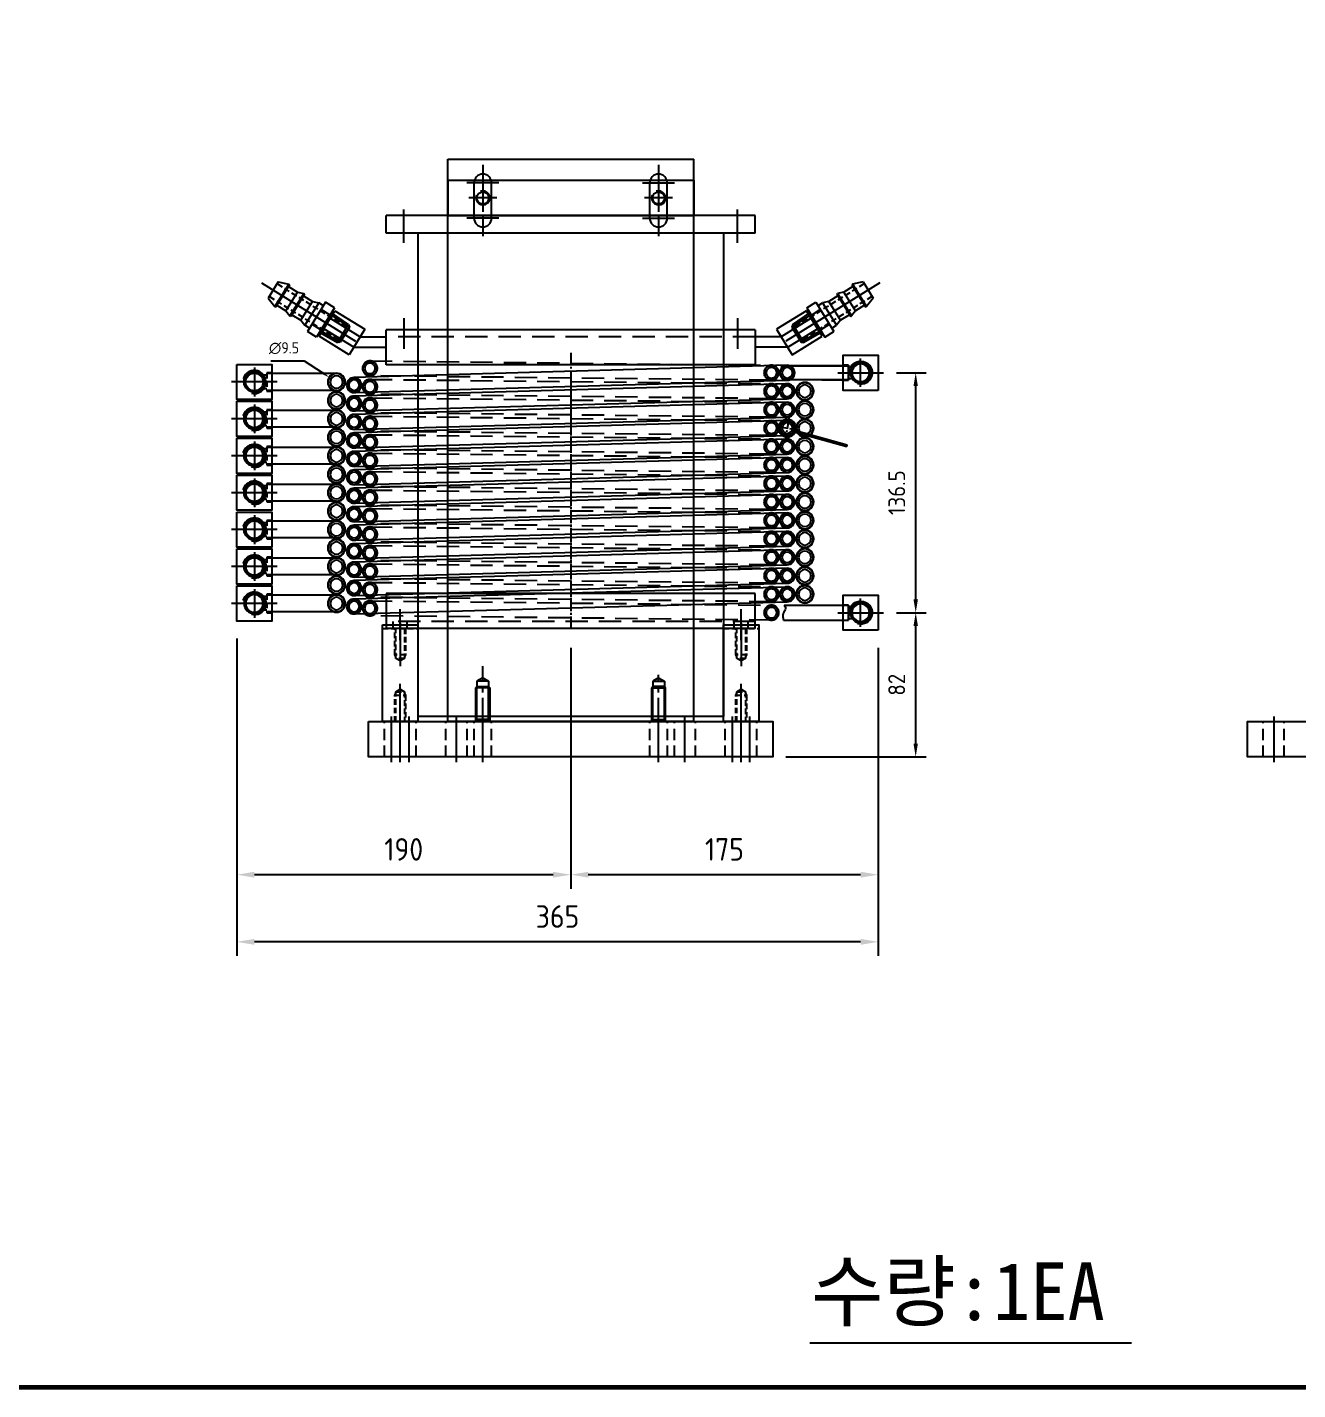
# Model space of a CAD drawing. Header units: millimetres. Extents: x 352 to 10586, y 0 to 3040.
# Drawn here: x 1761 to 2484, y 22 to 797 of the extents above; entities that cross this region are included whole.
import ezdxf
from ezdxf.enums import TextEntityAlignment as Align

# ---------------------------------------------------------------- set-up
doc = ezdxf.new("R2010")
doc.units = ezdxf.units.MM
for name, pattern in [('CENTER', [50.8, 31.75, -6.35, 6.35, -6.35]), ('CENTER1', [10, 7, -1, 1, -1]), ('CENTER2', [28.575, 19.05, -3.175, 3.175, -3.175]), ('HIDDEN', [9.525, 6.35, -3.175]), ('HIDDEN2', [4.7625, 3.175, -1.5875]), ('HIDDENX2', [19.05, 12.7, -6.35])]:
    doc.linetypes.add(name, pattern=pattern)
for name, color, linetype in [('CENTER', 1, 'CENTER'), ('FORMAT-1', 7, 'Continuous'), ('THIN', 3, 'Continuous')]:
    doc.layers.add(name, color=color, linetype=linetype)
doc.styles.add('HAN', font='')
doc.styles.get("Standard").update_dxf_attribs({"font": 'ISOCP.SHX', "bigfont": 'WHGTXT.SHX'})
doc.styles.get('HAN').set_extended_font_data('GulimChe')
doc.dimstyles.new('PS-2', dxfattribs={"dimscale": 2, "dimtxt": 3.2, "dimasz": 2.5, "dimexe": 2, "dimexo": 2.5, "dimgap": 2, "dimtad": 1, "dimtoh": 1, "dimrnd": 0.05, "dimzin": 12, "dimdsep": 46, "dimtxsty": 'Standard', "dimcen": 0, "dimclrt": 2, "dimazin": 3, "dimtfac": 1, "dimtofl": 0, "dimtmove": 0, "dimatfit": 3, "dimfxl": 0, "dimtolj": 1, "dimtzin": 0, "dimarcsym": 0})
doc.dimstyles.new('PS-3', dxfattribs={"dimscale": 3, "dimtxt": 3.2, "dimasz": 2.5, "dimexe": 2, "dimexo": 2.5, "dimgap": 2, "dimtad": 1, "dimtoh": 1, "dimrnd": 0.05, "dimzin": 12, "dimdsep": 46, "dimtxsty": 'Standard', "dimcen": 0, "dimclrt": 2, "dimazin": 3, "dimtfac": 1, "dimtofl": 0, "dimtmove": 0, "dimatfit": 3, "dimfxl": 0, "dimtolj": 1, "dimtzin": 0, "dimarcsym": 0})
doc.dimstyles.new('PS-4', dxfattribs={"dimscale": 4, "dimtxt": 3.2, "dimasz": 2.5, "dimexe": 2, "dimexo": 2.5, "dimgap": 2, "dimtad": 1, "dimtoh": 1, "dimrnd": 0.05, "dimzin": 12, "dimdsep": 46, "dimtxsty": 'Standard', "dimcen": 0, "dimclrt": 2, "dimazin": 3, "dimtfac": 1, "dimtofl": 0, "dimtmove": 0, "dimatfit": 3, "dimfxl": 0, "dimtolj": 1, "dimtzin": 0, "dimarcsym": 0})

# ---------------------------------------------------------------- blocks, each defined once
blk = doc.blocks.new('format-2')
at = {"layer": 'FORMAT-1', "color": 7, "const_width": 0.7}
blk.add_lwpolyline([(18, 6), (18, 416), (603, 416), (603, 6)], close=True, dxfattribs=at)
at = {"style": 'HAN'}
for tag, height, p in [('MODEL-NAME', 3, (574.6, 32.53)), ('SCALE', 2.7, (509.31, 27.29)), ('PART-NAME', 3, (574.6, 27.29)), ('PART-NO', 3, (574.6, 22.01)), ('DRA-BY', 3, (449.22, 20.44)), ('CH-BY', 3, (465.71, 20.44)), ('APP-BY', 3, (482.2, 20.44)), ('관련업체명', 3, (524.09, 10.29)), ('DRA-DATE', 2.5, (449.22, 8.48)), ('CH-DATE', 2.5, (465.71, 8.48)), ('APP-DATE', 2.5, (482.2, 8.48))]:
    blk.add_attdef(tag, text='', height=height, dxfattribs=at).set_placement(p, align=Align.MIDDLE_CENTER)
blk = doc.blocks.new('A$C67AC0428')
at = {"color": 3}
for p, q in [((87, 275), (-87, 275)), ((-87, 275), (-87, 0)), ((87, 275), (87, 0)), ((87, 0), (-87, 0))]:
    blk.add_line(p, q, dxfattribs=at)
at = {"linetype": 'HIDDENX2'}
for p, q in [((87, 220), (-87, 220)), ((87, 50), (-87, 50))]:
    blk.add_line(p, q, dxfattribs=at)
blk = doc.blocks.new('A$C76D15EE3')
at = {"color": 2}
for p, q in [((-120, 0), (-120, 320)), ((-120, 320), (20, 320)), ((20, 0), (20, 320)), ((-105, 286.5), (-105, 306.5)), ((-95, 286.5), (-95, 306.5)), ((-5, 286.5), (-5, 306.5)), ((5, 286.5), (5, 306.5)), ((20, 0), (-120, 0)), ((-120, 0), (20, 0))]:
    blk.add_line(p, q, dxfattribs=at)
at = {"color": 1, "linetype": 'CENTER2'}
for p, q in [((-100, 316.85), (-100, 276.15)), ((0, 316.85), (0, 276.15)), ((-90.92, 306.5), (-109.08, 306.5)), ((-9.08, 306.5), (9.08, 306.5)), ((-90.92, 286.5), (-109.08, 286.5)), ((-9.08, 286.5), (9.08, 286.5)), ((-100, -5.59), (-100, 31.59)), ((0, -5.59), (0, 26.59))]:
    blk.add_line(p, q, dxfattribs=at)
for p, q in [((-100, 25), (-103.32, 23.05)), ((-100, 25), (-96.68, 23.05)), ((0, 25), (-3.32, 23.05)), ((0, 25), (3.32, 23.05)), ((-104, 19.32), (-103.32, 20)), ((-104, 0), (-104, 19.32)), ((-96, 19.32), (-104, 19.32)), ((-103.32, 23.05), (-103.32, 20)), ((-96.68, 23.05), (-103.32, 23.05)), ((-103.32, 20), (-96.68, 20)), ((-96.68, 23.05), (-96.68, 20)), ((-96.68, 20), (-96, 19.32)), ((-96, 19.32), (-96, 0)), ((-3.32, 20), (-4, 19.32)), ((-4, 19.32), (4, 19.32)), ((-4, 19.32), (-4, 0)), ((-3.32, 23.05), (-3.32, 20)), ((-3.32, 23.05), (3.32, 23.05)), ((3.32, 20), (-3.32, 20)), ((3.32, 23.05), (3.32, 20)), ((4, 19.32), (3.32, 20)), ((4, 0), (4, 19.32)), ((-96, 1.17), (-104, 1.17)), ((-4, 1.17), (4, 1.17))]:
    blk.add_line(p, q)
at = {"color": 2}
for centre, start, end in [((-100, 306.5), 0, 180), ((0, 306.5), 0, 180), ((-100, 286.5), 180, 0), ((0, 286.5), 180, 0)]:
    blk.add_arc(centre, 5, start, end, dxfattribs=at)
at = {"layer": 'THIN'}
for p, q in [((-103.32, 1.17), (-103.32, 20)), ((-96.68, 1.17), (-96.68, 20)), ((-3.32, 1.17), (-3.32, 20)), ((3.32, 1.17), (3.32, 20)), ((-104, 0), (-103.32, 1.17)), ((-96, 0), (-96.68, 1.17)), ((-4, 0), (-3.32, 1.17)), ((4, 0), (3.32, 1.17))]:
    blk.add_line(p, q, dxfattribs=at)
blk = doc.blocks.new('A$C5E7432E2')
at = {"color": 2}
for p, q in [((-120, 10), (20, 10)), ((-120, 10), (-120, -10)), ((20, 10), (20, -10)), ((-120, -10), (20, -10))]:
    blk.add_line(p, q, dxfattribs=at)
at = {"color": 1, "linetype": 'CENTER2'}
for p, q in [((-100, 8.03), (-100, -8.03)), ((0, 8.03), (0, -8.03)), ((-91.97, 0), (-108.03, 0)), ((8.03, 0), (-8.03, 0))]:
    blk.add_line(p, q, dxfattribs=at)
at = {"color": 3}
for centre in [(-100, 0), (0, 0)]:
    blk.add_circle(centre, 3.4, dxfattribs=at)
at = {"color": 0}
for centre in [(-100, 0), (0, 0)]:
    blk.add_arc(centre, 4, 156.4709, 109.65623, dxfattribs=at)
blk = doc.blocks.new('A$C060A12D1')
at = {"color": 2}
for p, q in [((105, 10), (-105, 10)), ((-105, 0), (-105, 10)), ((105, 0), (105, 10)), ((105, 0), (-105, 0))]:
    blk.add_line(p, q, dxfattribs=at)
at = {"color": 1, "linetype": 'CENTER2'}
for p, q in [((-95, -5.58), (-95, 15.14)), ((95, -5.58), (95, 15.14))]:
    blk.add_line(p, q, dxfattribs=at)
blk = doc.blocks.new('A$C02936268')
at = {"color": 6}
for p, q in [((8, 20), (-202, 20)), ((-202, 20), (-202, 0)), ((8, 0), (8, 20)), ((8, 0), (-202, 0))]:
    blk.add_line(p, q, dxfattribs=at)
at = {"color": 2, "linetype": 'HIDDENX2'}
for p, q in [((8, 4), (-202, 4)), ((-198, 0), (-198, 4)), ((-190, 0), (-190, 4)), ((-4, 0), (-4, 4)), ((4, 0), (4, 4))]:
    blk.add_line(p, q, dxfattribs=at)
at = {"layer": 'CENTER', "linetype": 'CENTER', "ltscale": 3}
for p, q in [((-194, -6.6), (-194, 10.94)), ((0, -6.6), (0, 10.94))]:
    blk.add_line(p, q, dxfattribs=at)
blk = doc.blocks.new('A$C692B28EB')
at = {"color": 2, "linetype": 'HIDDEN2'}
for p, q in [((-10, 53), (10, 53)), ((3, 38), (-3, 38)), ((2.46, 36), (-2.46, 36)), ((-2.46, 17), (2.46, 17)), ((-3, 15), (3, 15))]:
    blk.add_line(p, q, dxfattribs=at)
at = {"color": 2}
blk.add_lwpolyline([(-10, 55), (10, 55), (10, 0), (-10, 0)], close=True, dxfattribs=at)
at = {"color": 2, "linetype": 'HIDDEN2'}
for points in [[(2.46, 53), (2.46, 36), (0, 34.58), (-2.46, 36), (-2.46, 53)], [(-2.46, 0), (-2.46, 17), (0, 18.42), (2.46, 17), (2.46, 0)]]:
    blk.add_lwpolyline(points, dxfattribs=at)
at = {"layer": 'CENTER'}
for p, q in [((0, 56), (0, 31.58)), ((0, -3), (0, 21.42))]:
    blk.add_line(p, q, dxfattribs=at)
at = {"layer": 'THIN', "color": 2, "linetype": 'HIDDEN2'}
for points in [[(-2.46, 37.06), (-3, 38), (-3, 53)], [(3, 53), (3, 38), (2.46, 37.06)], [(-3, 0), (-3, 15), (-2.46, 15.94)], [(2.46, 15.94), (3, 15), (3, 0)]]:
    blk.add_lwpolyline(points, dxfattribs=at)
blk = doc.blocks.new('AW4ETSERTVSR')
at = {"color": 6}
for p, q in [((2409, -16227.27), (2199, -16227.27)), ((2199, -16247.27), (2199, -16227.27)), ((2409, -16227.27), (2409, -16247.27)), ((2409, -16247.27), (2199, -16247.27))]:
    blk.add_line(p, q, dxfattribs=at)
at = {"color": 2, "linetype": 'HIDDENX2'}
blk.add_line((2409, -16231.27), (2199, -16231.27), dxfattribs=at)
at = {"layer": 'CENTER', "linetype": 'CENTER', "ltscale": 3}
for p, q in [((2209, -16220.66), (2209, -16238.21)), ((2399, -16220.66), (2399, -16238.21))]:
    blk.add_line(p, q, dxfattribs=at)
blk = doc.blocks.new('tbdtun6t7iu67')
at = {"color": 40}
for p, q in [((-9300.27, -58165.09), (-9283.27, -58165.09)), ((-9300.27, -58185.09), (-9300.27, -58165.09)), ((-9295.27, -58185.09), (-9295.27, -58165.09)), ((-9288.27, -58165.09), (-9288.27, -58185.09)), ((-9283.27, -58165.09), (-9283.27, -58185.09)), ((-9283.27, -58185.09), (-9300.27, -58185.09))]:
    blk.add_line(p, q, dxfattribs=at)
blk = doc.blocks.new('4dffdf')
at = {"color": 1, "linetype": 'CENTER', "ltscale": 3}
blk.add_line((-45168.27, 5581.87), (-45168.27, 5519.05), dxfattribs=at)
for p, q in [((-45173.77, 5574.13), (-45175.77, 5568.36)), ((-45173.77, 5574.13), (-45162.77, 5574.13)), ((-45162.77, 5574.13), (-45160.77, 5568.36)), ((-45175.77, 5568.36), (-45175.77, 5567.86)), ((-45175.77, 5568.36), (-45160.77, 5568.36)), ((-45175.77, 5567.86), (-45160.77, 5567.86)), ((-45174.57, 5567.86), (-45174.57, 5561.86)), ((-45161.97, 5567.86), (-45161.97, 5561.86)), ((-45160.77, 5568.36), (-45160.77, 5567.86)), ((-45174.57, 5561.86), (-45175.77, 5558.29)), ((-45175.77, 5558.29), (-45160.77, 5558.29)), ((-45175.77, 5557.78), (-45175.77, 5558.29)), ((-45161.97, 5561.86), (-45174.57, 5561.86)), ((-45161.97, 5561.86), (-45160.77, 5558.29)), ((-45160.77, 5557.78), (-45160.77, 5558.29)), ((-45175.77, 5557.78), (-45160.77, 5557.78)), ((-45175.77, 5557.78), (-45160.77, 5557.78)), ((-45174.57, 5551.78), (-45175.77, 5548.21)), ((-45174.57, 5557.78), (-45174.57, 5551.78)), ((-45161.97, 5551.78), (-45174.57, 5551.78)), ((-45161.97, 5557.78), (-45161.97, 5551.78)), ((-45161.97, 5551.78), (-45160.77, 5548.21)), ((-45178.09, 5539.13), (-45178.09, 5545.13)), ((-45178.09, 5545.13), (-45158.46, 5545.13)), ((-45175.77, 5548.21), (-45160.77, 5548.21)), ((-45175.77, 5545.13), (-45175.77, 5548.21)), ((-45173.18, 5539.13), (-45173.18, 5545.13)), ((-45163.37, 5539.13), (-45163.37, 5545.13)), ((-45160.77, 5545.13), (-45160.77, 5548.21)), ((-45158.46, 5539.13), (-45158.46, 5545.13)), ((-45178.09, 5539.13), (-45158.46, 5539.13)), ((-45174.27, 5527.35), (-45174.77, 5539.13)), ((-45174.77, 5539.13), (-45161.77, 5539.13)), ((-45161.77, 5539.13), (-45162.27, 5527.35)), ((-45174.27, 5527.35), (-45173.23, 5526.13)), ((-45162.27, 5527.35), (-45174.27, 5527.35)), ((-45163.27, 5526.13), (-45162.27, 5527.35)), ((-45173.23, 5526.13), (-45163.27, 5526.13))]:
    blk.add_line(p, q)
at = {"color": 2, "linetype": 'HIDDEN2'}
for p, q in [((-45172.72, 5574.13), (-45172.52, 5573.93)), ((-45172.52, 5573.93), (-45172.52, 5526.13)), ((-45163.82, 5574.13), (-45164.02, 5573.93)), ((-45164.02, 5573.93), (-45164.02, 5526.13))]:
    blk.add_line(p, q, dxfattribs=at)
at = {"color": 3}
for p, q in [((-45174.77, 5539.13), (-45173.71, 5538.13)), ((-45174.73, 5538.13), (-45161.82, 5538.13)), ((-45173.23, 5526.13), (-45173.71, 5538.13)), ((-45162.84, 5538.13), (-45163.27, 5526.13)), ((-45162.84, 5538.13), (-45161.77, 5539.13))]:
    blk.add_line(p, q, dxfattribs=at)
blk = doc.blocks.new('sdrgwer')
for p, q in [((18462.86, -35347.57), (18477.65, -35347.57)), ((18702.43, -35347.57), (18687.65, -35347.57)), ((18459.15, -35353.57), (18477.65, -35353.57)), ((18706.15, -35353.57), (18687.65, -35353.57))]:
    blk.add_line(p, q)
at = {"xscale": -1}
for name, p, rotation in [('4dffdf', (-654.64, -76644.83), 58.19482525567854), ('tbdtun6t7iu67', (-25862.84, -73864.02), 121.7562815254835)]:
    blk.add_blockref(name, p, dxfattribs=dict(at, rotation=rotation))
for name, p, rotation in [('4dffdf', (37819.93, -76644.83), 301.8051747443214), ('tbdtun6t7iu67', (63028.14, -73864.02), 238.2437184745165)]:
    blk.add_blockref(name, p, dxfattribs=dict(rotation=rotation))
blk.add_blockref('AW4ETSERTVSR', (16278.65, -19116.31))
blk = doc.blocks.new('AERGAFswdefa')
at = {"color": 1, "linetype": 'CENTER1'}
for p, q in [((18468.36, -35968.94), (18468.36, -35982.28)), ((18475.04, -35975.61), (18461.69, -35975.61))]:
    blk.add_line(p, q, dxfattribs=at)
at = {"color": 3}
for p, q in [((18463.38, -35976.02), (18433.13, -35979.02)), ((18463.58, -35977.01), (18433.23, -35980.01)), ((18433.23, -35980.01), (18433.13, -35979.02))]:
    blk.add_line(p, q, dxfattribs=at)
blk.add_circle((18468.36, -35975.61), 5, dxfattribs=at)
blk = doc.blocks.new('A$C394C3556')
at = {"linetype": 'CENTER', "ltscale": 3}
for p, q in [((-10, -8.04), (-10, 8.04)), ((3, 0), (-23, 0))]:
    blk.add_line(p, q, dxfattribs=at)
at = {"color": 2, "linetype": 'HIDDEN2'}
for p, q in [((-3, 3.25), (-6.2, 3.25)), ((-3, -3.25), (-6.2, -3.25))]:
    blk.add_line(p, q, dxfattribs=at)
at = {"color": 1}
blk.add_lwpolyline([(-20, -10), (0, -10), (0, 10), (-20, 10), (-20, -10)], dxfattribs=at)
at = {"color": 2, "linetype": 'HIDDEN2'}
blk.add_lwpolyline([(0, -4.25), (-3, -4.25), (-3, 4.25), (0, 4.25)], dxfattribs=at)
blk.add_circle((-10, 0), 5.85)
at = {"color": 1}
blk.add_circle((-10, 0), 5, dxfattribs=at)
at = {"layer": 'THIN'}
blk.add_arc((-10, 0), 6.58, 15, 285, dxfattribs=at)
blk = doc.blocks.new('A$C63D50D55')
at = {"color": 1, "linetype": 'CENTER1'}
blk.add_line((-5.17, 209.76, 11432.98), (-5.17, 51.91, 11432.98), dxfattribs=at)
at = {"color": 250}
for p, q in [((-163.17, 202.66, 11432.98), (-163.17, 194.16, 11432.98)), ((-163.17, 202.41, 11432.98), (-124.65, 202.41, 11432.98)), ((-163.17, 194.16, 11432.98), (-148.14, 194.16, 11432.98))]:
    blk.add_line(p, q, dxfattribs=at)
for p, q in [((-128.42, 202.41, 11432.98), (-163.17, 202.41, 11432.98)), ((-128.42, 202.66, 11432.98), (118.19, 195.66, 11432.98)), ((-163.17, 194.41, 11432.98), (-128.42, 194.41, 11432.98)), ((118.08, 187.16, 11432.98), (-128.42, 194.16, 11432.98)), ((-128.42, 192.16, 11432.98), (118.19, 185.16, 11432.98)), ((118.08, 176.66, 11432.98), (-128.42, 183.66, 11432.98)), ((-128.42, 181.66, 11432.98), (118.19, 174.66, 11432.98)), ((118.08, 166.16, 11432.98), (-128.42, 173.16, 11432.98)), ((-128.42, 171.16, 11432.98), (118.19, 164.16, 11432.98)), ((118.08, 155.66, 11432.98), (-128.42, 162.66, 11432.98)), ((-128.42, 160.66, 11432.98), (118.19, 153.66, 11432.98)), ((118.08, 145.16, 11432.98), (-128.42, 152.16, 11432.98)), ((-128.42, 150.16, 11432.98), (118.19, 143.16, 11432.98)), ((118.08, 134.66, 11432.98), (-128.42, 141.66, 11432.98)), ((-128.42, 139.66, 11432.98), (118.19, 132.66, 11432.98)), ((118.08, 124.16, 11432.98), (-128.42, 131.16, 11432.98)), ((-128.42, 129.16, 11432.98), (118.19, 122.16, 11432.98)), ((118.08, 113.66, 11432.98), (-128.42, 120.66, 11432.98)), ((-128.42, 118.66, 11432.98), (118.19, 111.66, 11432.98)), ((118.08, 103.16, 11432.98), (-128.42, 110.16, 11432.98)), ((-128.42, 108.16, 11432.98), (118.19, 101.16, 11432.98)), ((118.08, 92.66, 11432.98), (-128.42, 99.66, 11432.98)), ((-128.42, 97.66, 11432.98), (118.19, 90.66, 11432.98)), ((118.08, 82.16, 11432.98), (-128.42, 89.16, 11432.98)), ((-128.42, 87.16, 11432.98), (118.19, 80.16, 11432.98)), ((118.08, 71.66, 11432.98), (-128.42, 78.66, 11432.98)), ((-128.42, 76.41, 11432.98), (118.19, 69.66, 11432.98)), ((-126.69, 66.16, 11432.98), (-163.17, 66.16, 11432.98)), ((-163.17, 66.16, 11432.98), (-163.17, 57.66, 11432.98)), ((118.08, 61.16, 11432.98), (-128.42, 68.16, 11432.98)), ((-126.3, 57.66, 11432.98), (-163.17, 57.66, 11432.98))]:
    blk.add_line(p, q)
at = {"color": 250, "linetype": 'HIDDENX2'}
for p, q in [((109.08, 205.16, 11432.98), (-119.42, 202.66, 11432.98)), ((-119.42, 194.16, 11432.98), (109.08, 196.66, 11432.98)), ((109.08, 194.66, 11432.98), (-119.42, 192.16, 11432.98)), ((109.08, 194.66, 11432.98), (-119.42, 192.16, 11432.98)), ((-119.42, 183.66, 11432.98), (109.08, 186.16, 11432.98)), ((109.08, 184.16, 11432.98), (-119.42, 181.66, 11432.98)), ((-119.42, 173.16, 11432.98), (109.08, 175.66, 11432.98)), ((109.08, 173.66, 11432.98), (-119.42, 171.16, 11432.98)), ((-119.42, 162.66, 11432.98), (109.08, 165.16, 11432.98)), ((109.08, 163.16, 11432.98), (-119.42, 160.66, 11432.98)), ((-119.42, 152.16, 11432.98), (109.08, 154.66, 11432.98)), ((109.08, 152.66, 11432.98), (-119.42, 150.16, 11432.98)), ((-119.42, 141.66, 11432.98), (109.08, 144.16, 11432.98)), ((109.08, 142.16, 11432.98), (-119.42, 139.66, 11432.98)), ((-119.42, 131.16, 11432.98), (109.08, 133.66, 11432.98)), ((109.08, 131.66, 11432.98), (-119.42, 129.16, 11432.98)), ((-119.42, 120.66, 11432.98), (109.08, 123.16, 11432.98)), ((109.08, 121.16, 11432.98), (-119.42, 118.66, 11432.98)), ((-119.42, 110.16, 11432.98), (109.08, 112.66, 11432.98)), ((109.08, 110.66, 11432.98), (-119.42, 108.16, 11432.98)), ((-119.42, 99.66, 11432.98), (109.08, 102.16, 11432.98)), ((109.08, 100.16, 11432.98), (-119.42, 97.66, 11432.98)), ((-119.42, 89.16, 11432.98), (109.08, 91.66, 11432.98)), ((109.08, 89.66, 11432.98), (-119.42, 87.16, 11432.98)), ((-119.42, 78.66, 11432.98), (109.08, 81.16, 11432.98)), ((109.08, 79.16, 11432.98), (-119.42, 76.66, 11432.98)), ((-119.42, 68.16, 11432.98), (109.08, 70.66, 11432.98)), ((109.08, 68.66, 11432.98), (-119.42, 66.16, 11432.98)), ((-119.42, 57.66, 11432.98), (109.16, 60.16, 11432.98))]:
    blk.add_line(p, q, dxfattribs=at)
at = {"color": 2}
for centre in [(-128.42, 198.41, 11432.98), (118.08, 191.41, 11432.98), (-128.42, 187.91, 11432.98), (-128.42, 177.41, 11432.98), (118.08, 180.91, 11432.98), (-128.42, 166.91, 11432.98), (118.08, 170.41, 11432.98), (118.08, 159.91, 11432.98), (-128.42, 156.41, 11432.98), (-128.42, 145.91, 11432.98), (118.08, 149.41, 11432.98), (-128.42, 135.41, 11432.98), (118.08, 138.91, 11432.98), (118.08, 128.41, 11432.98), (-128.42, 124.91, 11432.98), (-128.42, 114.41, 11432.98), (118.08, 117.91, 11432.98), (118.08, 107.41, 11432.98), (-128.42, 103.91, 11432.98), (118.08, 96.91, 11432.98), (-128.42, 93.41, 11432.98), (-128.42, 82.91, 11432.98), (118.08, 86.41, 11432.98), (118.08, 75.91, 11432.98), (-128.42, 72.41, 11432.98), (118.08, 65.41, 11432.98)]:
    blk.add_circle(centre, 4.25, dxfattribs=at)
at = {"color": 1}
for centre, radius in [((-128.42, 198.41, 11432.98), 4), ((-128.42, 198.41, 11432.98), 3), ((118.08, 191.41, 11432.98), 4), ((118.08, 191.41, 11432.98), 3), ((-128.42, 187.91, 11432.98), 4), ((-128.42, 187.91, 11432.98), 3), ((-128.42, 177.41, 11432.98), 4), ((-128.42, 177.41, 11432.98), 3), ((118.08, 180.91, 11432.98), 4), ((118.08, 180.91, 11432.98), 3), ((-128.42, 166.91, 11432.98), 4), ((118.08, 170.41, 11432.98), 4), ((118.08, 170.41, 11432.98), 3), ((-128.42, 166.91, 11432.98), 3), ((118.08, 159.91, 11432.98), 4), ((118.08, 159.91, 11432.98), 3), ((-128.42, 156.41, 11432.98), 4), ((-128.42, 156.41, 11432.98), 3), ((-128.42, 145.91, 11432.98), 4), ((-128.42, 145.91, 11432.98), 3), ((118.08, 149.41, 11432.98), 4), ((118.08, 149.41, 11432.98), 3), ((118.08, 138.91, 11432.98), 4), ((118.08, 138.91, 11432.98), 3), ((-128.42, 135.41, 11432.98), 4), ((-128.42, 135.41, 11432.98), 3), ((118.08, 128.41, 11432.98), 4), ((-128.42, 124.91, 11432.98), 4), ((-128.42, 124.91, 11432.98), 3), ((118.08, 128.41, 11432.98), 3), ((-128.42, 114.41, 11432.98), 4), ((-128.42, 114.41, 11432.98), 3), ((118.08, 117.91, 11432.98), 4), ((118.08, 117.91, 11432.98), 3), ((118.08, 107.41, 11432.98), 4), ((118.08, 107.41, 11432.98), 3), ((-128.42, 103.91, 11432.98), 4), ((-128.42, 103.91, 11432.98), 3), ((118.08, 96.91, 11432.98), 4), ((-128.42, 93.41, 11432.98), 4), ((-128.42, 93.41, 11432.98), 3), ((118.08, 96.91, 11432.98), 3), ((-128.42, 82.91, 11432.98), 4), ((-128.42, 82.91, 11432.98), 3), ((118.08, 86.41, 11432.98), 4), ((118.08, 86.41, 11432.98), 3), ((118.08, 75.91, 11432.98), 4), ((118.08, 75.91, 11432.98), 3), ((-128.42, 72.41, 11432.98), 4), ((-128.42, 72.41, 11432.98), 3), ((118.08, 65.41, 11432.98), 4), ((118.08, 65.41, 11432.98), 3)]:
    blk.add_circle(centre, radius, dxfattribs=at)
at = {"color": 251, "linetype": 'HIDDENX2', "ltscale": 5}
for centre, radius in [((-119.42, 198.41, 11432.98), 4.25), ((-119.42, 198.41, 11432.98), 4), ((109.08, 200.91, 11432.98), 4.25), ((109.08, 200.91, 11432.98), 4), ((109.08, 200.91, 11432.98), 3), ((-119.42, 198.41, 11432.98), 3), ((109.08, 190.41, 11432.98), 4.25), ((109.08, 190.41, 11432.98), 4), ((-119.42, 187.91, 11432.98), 4.25), ((-119.42, 187.91, 11432.98), 4), ((-119.42, 187.91, 11432.98), 3), ((109.08, 190.41, 11432.98), 3), ((-119.42, 177.41, 11432.98), 4.25), ((-119.42, 177.41, 11432.98), 4), ((-119.42, 177.41, 11432.98), 3), ((109.08, 179.91, 11432.98), 4.25), ((109.08, 179.91, 11432.98), 4), ((109.08, 179.91, 11432.98), 3), ((-119.42, 166.91, 11432.98), 4.25), ((-119.42, 166.91, 11432.98), 4), ((109.08, 169.41, 11432.98), 4.25), ((109.08, 169.41, 11432.98), 4), ((109.08, 169.41, 11432.98), 3), ((-119.42, 166.91, 11432.98), 3), ((109.08, 158.91, 11432.98), 4.25), ((109.08, 158.91, 11432.98), 4), ((-119.42, 156.41, 11432.98), 4.25), ((-119.42, 156.41, 11432.98), 4), ((-119.42, 156.41, 11432.98), 3), ((109.08, 158.91, 11432.98), 3), ((-119.42, 145.91, 11432.98), 4.25), ((-119.42, 145.91, 11432.98), 4), ((-119.42, 145.91, 11432.98), 3), ((109.08, 148.41, 11432.98), 4.25), ((109.08, 148.41, 11432.98), 4), ((109.08, 148.41, 11432.98), 3), ((-119.42, 135.41, 11432.98), 4.25), ((109.08, 137.91, 11432.98), 4.25), ((109.08, 137.91, 11432.98), 4), ((109.08, 137.91, 11432.98), 3), ((-119.42, 135.41, 11432.98), 4), ((-119.42, 135.41, 11432.98), 3), ((-119.42, 124.91, 11432.98), 4.25), ((-119.42, 124.91, 11432.98), 4), ((-119.42, 124.91, 11432.98), 3), ((109.08, 127.41, 11432.98), 4.25), ((109.08, 127.41, 11432.98), 4), ((109.08, 127.41, 11432.98), 3), ((-119.42, 114.41, 11432.98), 4.25), ((-119.42, 114.41, 11432.98), 4), ((-119.42, 114.41, 11432.98), 3), ((109.08, 116.91, 11432.98), 4.25), ((109.08, 116.91, 11432.98), 4), ((109.08, 116.91, 11432.98), 3), ((109.08, 106.41, 11432.98), 4.25), ((109.08, 106.41, 11432.98), 4), ((109.08, 106.41, 11432.98), 3), ((-119.42, 103.91, 11432.98), 4.25), ((-119.42, 103.91, 11432.98), 4), ((-119.42, 103.91, 11432.98), 3), ((-119.42, 93.41, 11432.98), 4.25), ((-119.42, 93.41, 11432.98), 4), ((-119.42, 93.41, 11432.98), 3), ((109.08, 95.91, 11432.98), 4.25), ((109.08, 95.91, 11432.98), 4), ((109.08, 95.91, 11432.98), 3), ((-119.42, 82.91, 11432.98), 4.25), ((-119.42, 82.91, 11432.98), 4), ((-119.42, 82.91, 11432.98), 3), ((109.08, 85.41, 11432.98), 4.25), ((109.08, 85.41, 11432.98), 4), ((109.08, 85.41, 11432.98), 3), ((109.08, 74.91, 11432.98), 4.25), ((109.08, 74.91, 11432.98), 4), ((109.08, 74.91, 11432.98), 3), ((-119.42, 72.41, 11432.98), 4.25), ((-119.42, 72.41, 11432.98), 4), ((-119.42, 72.41, 11432.98), 3), ((-119.42, 61.91, 11432.98), 4.25), ((-119.42, 61.91, 11432.98), 4), ((-119.42, 61.91, 11432.98), 3), ((109.08, 64.41, 11432.98), 4.25), ((109.08, 64.41, 11432.98), 4), ((109.08, 64.41, 11432.98), 3)]:
    blk.add_circle(centre, radius, dxfattribs=at)
blk.add_open_spline([(-126.69, 66.16, 11432.98), (-127.09, 65.53, 11432.98), (-127.91, 63.94, 11432.98), (-125.5, 61.26, 11432.98), (-125.93, 58.94, 11432.98), (-126.3, 57.66, 11432.98)], degree=3, knots=[0.572933, 0.572933, 0.572933, 0.572933, 2.617435, 5.772697, 9.543637, 9.543637, 9.543637, 9.543637])
for p in [(-160.17, 198.41, 11432.98), (-160.17, 61.91, 11432.98)]:
    blk.add_blockref('A$C394C3556', p)
at = {"rotation": 10.00000000006424}
blk.add_blockref('AERGAFswdefa', (-24563.3, 32388.97, 11432.98), dxfattribs=at)
blk = doc.blocks.new('SADFASDFS')
at = {"linetype": 'CENTER', "ltscale": 3}
for p, q in [((-5534.91, 14426.8), (-5534.91, 14410.45)), ((-5521.91, 14418.62), (-5547.91, 14418.62))]:
    blk.add_line(p, q, dxfattribs=at)
at = {"color": 2, "linetype": 'HIDDEN2'}
for p, q in [((-5527.91, 14422.52), (-5531.78, 14422.52)), ((-5527.91, 14414.72), (-5531.78, 14414.72))]:
    blk.add_line(p, q, dxfattribs=at)
at = {"color": 1}
blk.add_lwpolyline([(-5544.91, 14428.62), (-5524.91, 14428.62), (-5524.91, 14408.62), (-5544.91, 14408.62), (-5544.91, 14428.62)], dxfattribs=at)
at = {"color": 2, "linetype": 'HIDDEN2'}
blk.add_lwpolyline([(-5524.91, 14423.87), (-5527.91, 14423.87), (-5527.91, 14413.37), (-5524.91, 14413.37)], dxfattribs=at)
blk.add_circle((-5534.91, 14418.62), 5.85)
at = {"color": 1}
blk.add_circle((-5534.91, 14418.62), 5, dxfattribs=at)
at = {"layer": 'THIN'}
blk.add_arc((-5534.91, 14418.62), 6.58, 255, 165, dxfattribs=at)
blk = doc.blocks.new('A$C56747829')
at = {"color": 1, "linetype": 'CENTER1'}
blk.add_line((0, 10.5), (0, -10.5), dxfattribs=at)
at = {"color": 1}
for p, q in [((133.28, 15.25), (173, 15.25)), ((133.28, 5.75), (173, 5.75)), ((133.28, -5.75), (173, -5.75)), ((133.28, -15.25), (173, -15.25))]:
    blk.add_line(p, q, dxfattribs=at)
at = {"color": 251, "linetype": 'HIDDEN2'}
for p, q in [((173, -6.6), (176.87, -6.6)), ((173, -14.4), (176.87, -14.4))]:
    blk.add_line(p, q, dxfattribs=at)
at = {"color": 251, "linetype": 'CENTER', "ltscale": 3}
for p, q in [((180, -2.32), (180, -18.68)), ((167, -10.5), (193, -10.5))]:
    blk.add_line(p, q, dxfattribs=at)
at = {"color": 251}
blk.add_lwpolyline([(190, -0.5), (170, -0.5), (170, -20.5), (190, -20.5), (190, -0.5)], dxfattribs=at)
at = {"color": 251, "linetype": 'HIDDEN2'}
blk.add_lwpolyline([(170, -5.25), (173, -5.25), (173, -15.75), (170, -15.75)], dxfattribs=at)
at = {"color": 2}
for centre in [(-133.28, 5.25), (133.28, 10.5), (133.28, 0), (-133.28, -5.25), (133.28, -10.5)]:
    blk.add_circle(centre, 5, dxfattribs=at)
at = {"color": 1}
for centre, radius in [((-133.28, 5.25), 4.75), ((-133.28, 5.25), 3.55), ((133.28, 10.5), 4.75), ((133.28, 10.5), 3.55), ((133.28, 0), 4.75), ((133.28, 0), 3.55), ((-133.28, -5.25), 4.75), ((-133.28, -5.25), 3.55), ((133.28, -10.5), 4.75), ((133.28, -10.5), 3.55)]:
    blk.add_circle(centre, radius, dxfattribs=at)
at = {"color": 251}
for radius in [5.85, 5]:
    blk.add_circle((180, -10.5), radius, dxfattribs=at)
at = {"layer": 'THIN', "color": 251}
blk.add_arc((180, -10.5), 6.58, 15, 285, dxfattribs=at)
at = {"xscale": -1}
blk.add_blockref('SADFASDFS', (-5354.91, -14408.12), dxfattribs=at)
blk = doc.blocks.new('A$C62F51C07')
for p in [(-190, 125.5), (-190, 104.5), (-190, 83.5), (-190, 62.5), (-190, 41.5), (-190, 20.5)]:
    blk.add_blockref('A$C56747829', p)
blk = doc.blocks.new('*D413')
at = {"color": 0, "linetype": 'ByBlock', "lineweight": -2}
for p, q in [((2255.68, 463.75), (2272.52, 463.75)), ((2266.52, 389.25), (2266.52, 456.25)), ((2192.68, 381.75), (2272.52, 381.75))]:
    blk.add_line(p, q, dxfattribs=at)
at = {"color": 0}
for points in [[(2265.27, 456.25), (2267.77, 456.25), (2266.52, 463.75)], [(2265.27, 389.25), (2267.77, 389.25), (2266.52, 381.75)]]:
    blk.add_solid(points, dxfattribs=at)
at = {"layer": 'Defpoints', "color": 0}
for p in [(2248.18, 463.75, 11432.98), (2266.52, 463.75), (2185.18, 381.75, 11432.98)]:
    blk.add_point(p, dxfattribs=at)
at = {"color": 2, "insert": (2255.72, 422.75), "char_height": 9.6, "attachment_point": 5, "rotation": 90}
blk.add_mtext('\\A1;82', dxfattribs=at)
blk = doc.blocks.new('*D414')
at = {"color": 0, "linetype": 'ByBlock', "lineweight": -2}
for p, q in [((2255.68, 600.25), (2272.52, 600.25)), ((2266.52, 471.25), (2266.52, 592.75)), ((2255.68, 463.75), (2272.52, 463.75))]:
    blk.add_line(p, q, dxfattribs=at)
at = {"color": 0}
for points in [[(2265.27, 592.75), (2267.77, 592.75), (2266.52, 600.25)], [(2265.27, 471.25), (2267.77, 471.25), (2266.52, 463.75)]]:
    blk.add_solid(points, dxfattribs=at)
at = {"layer": 'Defpoints', "color": 0}
for p in [(2248.18, 600.25, 11432.98), (2266.52, 600.25), (2248.18, 463.75, 11432.98)]:
    blk.add_point(p, dxfattribs=at)
at = {"color": 2, "insert": (2255.72, 532), "char_height": 9.6, "attachment_point": 5, "rotation": 90}
blk.add_mtext('\\A1;136.5', dxfattribs=at)
blk = doc.blocks.new('*D415')
at = {"color": 0, "lineweight": -2}
for p, q in [((1880.18, 449), (1880.18, 268.47)), ((2245.18, 443.75), (2245.18, 268.47)), ((2235.18, 276.47), (1890.18, 276.47))]:
    blk.add_line(p, q, dxfattribs=at)
at = {"color": 0}
for points in [[(1890.18, 278.13), (1890.18, 274.8), (1880.18, 276.47)], [(2235.18, 278.13), (2235.18, 274.8), (2245.18, 276.47)]]:
    blk.add_solid(points, dxfattribs=at)
at = {"layer": 'Defpoints', "color": 0}
for p in [(1880.18, 459), (2245.18, 453.75), (1880.18, 276.47)]:
    blk.add_point(p, dxfattribs=at)
at = {"color": 2, "insert": (2062.68, 290.87), "char_height": 12.8, "attachment_point": 5}
blk.add_mtext('\\A1;365', dxfattribs=at)
blk = doc.blocks.new('*D416')
at = {"color": 0, "lineweight": -2}
for p, q in [((1880.18, 449), (1880.18, 306.67)), ((2070.18, 443.75), (2070.18, 306.67)), ((2060.18, 314.67), (1890.18, 314.67))]:
    blk.add_line(p, q, dxfattribs=at)
at = {"color": 0}
for points in [[(1890.18, 316.33), (1890.18, 313), (1880.18, 314.67)], [(2060.18, 316.33), (2060.18, 313), (2070.18, 314.67)]]:
    blk.add_solid(points, dxfattribs=at)
at = {"layer": 'Defpoints', "color": 0}
for p in [(1880.18, 459), (2070.18, 453.75), (1880.18, 314.67)]:
    blk.add_point(p, dxfattribs=at)
at = {"color": 2, "insert": (1975.18, 329.07), "char_height": 12.8, "attachment_point": 5}
blk.add_mtext('\\A1;190', dxfattribs=at)
blk = doc.blocks.new('*D417')
at = {"color": 0, "lineweight": -2}
for p, q in [((2070.18, 443.75), (2070.18, 306.67)), ((2245.18, 443.75), (2245.18, 306.67)), ((2235.18, 314.67), (2080.18, 314.67))]:
    blk.add_line(p, q, dxfattribs=at)
at = {"color": 0}
for points in [[(2080.18, 316.33), (2080.18, 313), (2070.18, 314.67)], [(2235.18, 316.33), (2235.18, 313), (2245.18, 314.67)]]:
    blk.add_solid(points, dxfattribs=at)
at = {"layer": 'Defpoints', "color": 0}
for p in [(2070.18, 453.75), (2245.18, 453.75), (2070.18, 314.67)]:
    blk.add_point(p, dxfattribs=at)
at = {"color": 2, "insert": (2157.68, 329.07), "char_height": 12.8, "attachment_point": 5}
blk.add_mtext('\\A1;175', dxfattribs=at)
blk = doc.blocks.new('*D433')
at = {"color": 0, "lineweight": -2}
for p, q in [((1899.54, 607.03), (1918.55, 607.03)), ((1918.55, 607.03), (1928.75, 600.35))]:
    blk.add_line(p, q, dxfattribs=at)
at = {"color": 0}
blk.add_solid([(1929.2, 601.04), (1928.29, 599.65), (1932.93, 597.6)], dxfattribs=at)
at = {"layer": 'Defpoints', "color": 0}
for p in [(1932.93, 597.6), (1940.87, 592.39)]:
    blk.add_point(p, dxfattribs=at)
at = {"color": 2, "insert": (1907.05, 614.23), "char_height": 6.4, "attachment_point": 5}
blk.add_mtext('\\A1;∅9.5', dxfattribs=at)
blk = doc.blocks.new('A$C0ED46CA2')
at = {"color": 2, "linetype": 'HIDDEN'}
for p, q in [((-221, -20), (-221, 0)), ((-203, -20), (-203, 0)), ((-186, -20), (-186, 0)), ((-174, -20), (-174, 0)), ((-170, -20), (-170, 0)), ((-160, -20), (-160, 0)), ((-70, -20), (-70, 0)), ((-60, -20), (-60, 0)), ((-56, -20), (-56, 0)), ((-44, -20), (-44, 0)), ((-27, -20), (-27, 0)), ((-9, -20), (-9, 0))]:
    blk.add_line(p, q, dxfattribs=at)
at = {"color": 1, "linetype": 'CENTER'}
for p, q in [((-217, -23), (-217, 3)), ((-212, -23), (-212, 3)), ((-207, -23), (-207, 3)), ((-180, -23), (-180, 3)), ((-165, -23), (-165, 3)), ((-65, -23), (-65, 3)), ((-50, -23), (-50, 3)), ((-23, -23), (-23, 3)), ((-18, -23), (-18, 3)), ((-13, -23), (-13, 3))]:
    blk.add_line(p, q, dxfattribs=at)
at = {"color": 32}
blk.add_lwpolyline([(-230, 0), (0, 0), (0, -20), (-230, -20)], close=True, dxfattribs=at)
blk = doc.blocks.new('A$C0D737D2C')
at = {"color": 1, "linetype": 'CENTER'}
for p, q in [((-23, -15), (3, -15)), ((-23, -47.5), (3, -47.5)), ((-23, -79.5), (3, -79.5)), ((-23, -84.5), (3, -84.5)), ((-23, -89.5), (3, -89.5)), ((-23, -197.5), (3, -197.5)), ((-23, -264.5), (3, -264.5)), ((-23, -269.5), (3, -269.5)), ((-23, -274.5), (3, -274.5)), ((-23, -299.5), (3, -299.5))]:
    blk.add_line(p, q, dxfattribs=at)
at = {"color": 2, "linetype": 'HIDDEN'}
for p, q in [((0, -9), (-20, -9)), ((0, -21), (-20, -21)), ((0, -43.5), (-20, -43.5)), ((0, -51.5), (-20, -51.5)), ((0, -74.5), (-20, -74.5)), ((0, -94.5), (-20, -94.5)), ((0, -193.5), (-20, -193.5)), ((0, -201.5), (-20, -201.5)), ((0, -259.5), (-20, -259.5)), ((0, -279.5), (-20, -279.5)), ((0, -293.5), (-20, -293.5)), ((0, -305.5), (-20, -305.5))]:
    blk.add_line(p, q, dxfattribs=at)
at = {"color": 32}
blk.add_lwpolyline([(-20, 0), (0, 0), (0, -314.5), (-20, -314.5)], close=True, dxfattribs=at)

msp = doc.modelspace()

# ---------------------------------------------------------------- linework, layer by layer
msp.add_line((2206.28, 48.286, 0.001), (2389.344, 48.286, 0.001))

# ---------------------------------------------------------------- block references
at = {"xscale": 3.827250000000276, "yscale": 3.827250000000276, "zscale": 3.827250000000276}
msp.add_blockref('format-2', (894.533, 0, 0.001), dxfattribs=at)
for name, p in [('A$C76D15EE3', (2120.177, 401.747, -0.009)), ('A$C5E7432E2', (2120.177, 699.747, -0.009)), ('A$C060A12D1', (2070.177, 679.747, -0.009)), ('A$C67AC0428', (2070.177, 404.747, -0.009)), ('sdrgwer', (-16512.469, 35968.321, -0.009)), ('A$C02936268', (2167.177, 454.747, -0.009)), ('A$C692B28EB', (1973.184, 401.747, -0.009)), ('A$C692B28EB', (2167.184, 401.747, -0.009)), ('A$C0ED46CA2', (2185.184, 401.747, -0.009))]:
    msp.add_blockref(name, p)
at = {"xscale": -1}
for name, p in [('A$C62F51C07', (1880.184, 458.997, -0.009)), ('A$C63D50D55', (2065.014, 401.837, -11432.993))]:
    msp.add_blockref(name, p, dxfattribs=at)
at = {"rotation": 270}
msp.add_blockref('A$C0D737D2C', (2769.787, 381.747, -0.009), dxfattribs=at)

# ---------------------------------------------------------------- texts
at = {"color": 2, "style": 'HAN'}
msp.add_text('수량:1EA', height=32.805, dxfattribs=at).set_placement((2206.996, 61.243, 0.001))

# ---------------------------------------------------------------- dimensions: what is measured, and where the dimension line sits
dim = msp.add_diameter_dim_2p(p1=(1940.871, 592.392, -0.009), p2=(1932.928, 597.602, -0.009), dimstyle='PS-2')
dim.commit()
dim.dimension.update_dxf_attribs({"geometry": '*D433', "text_midpoint": (1907.045, 607.035, -0.009), "dimtype": 163})
for base, p1, p2, picture, middle in [((2266.516, 600.247, -11432.993), (2248.177, 463.747, -0.009), (2248.177, 600.247, -0.009), '*D414', (2255.716, 531.997, -11432.993)), ((2266.516, 463.747, -11432.993), (2185.184, 381.747, -0.009), (2248.177, 463.747, -0.009), '*D413', (2255.715, 422.747, -11432.993))]:
    dim = msp.add_linear_dim(base=base, p1=p1, p2=p2, angle=90, dimstyle='PS-3', override={"dimarcsym": 1})
    dim.commit()
    dim.dimension.update_dxf_attribs({"geometry": picture, "text_midpoint": middle})
for base, p1, p2, picture, middle in [((1880.184, 276.467, -0.009), (2245.184, 453.747, -0.009), (1880.184, 458.997, -0.009), '*D415', (2062.684, 290.867, -0.009)), ((1880.184, 314.666, -0.009), (2070.184, 453.747, -0.009), (1880.184, 458.997, -0.009), '*D416', (1975.184, 329.066, -0.009)), ((2070.184, 314.666, -0.009), (2245.177, 453.747, -0.009), (2070.184, 453.747, -0.009), '*D417', (2157.68, 329.066, -0.009))]:
    dim = msp.add_linear_dim(base=base, p1=p1, p2=p2, angle=180, dimstyle='PS-4')
    dim.commit()
    dim.dimension.update_dxf_attribs({"geometry": picture, "text_midpoint": middle})

doc.saveas('drawing.dxf')
